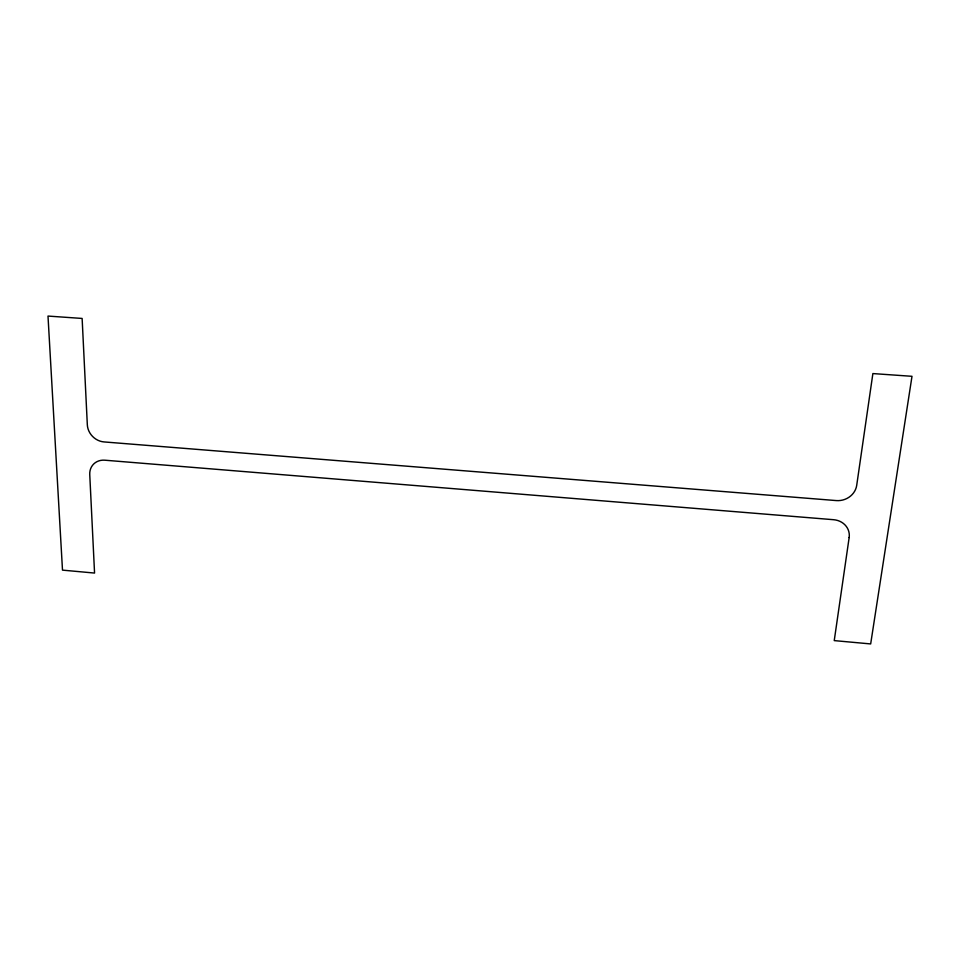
<?xml version="1.0" encoding="UTF-8"?>
<svg xmlns="http://www.w3.org/2000/svg" width="960" height="960" viewBox="0 0 960 960"><rect width="100%" height="100%" fill="white"/><g stroke="black" fill="none" stroke-linecap="round" stroke-linejoin="round"><path stroke-width="1.44" d="M849.156 537.528L834.24 640.608L870.672 643.932L912 376.308L872.88 373.572L856.704 485.364A18.288 16.668 -14.2 0 1 836.304 500.58L103.992 441.924A16.956 14.988 45.1 0 1 87.324 424.776L82.128 318.444L48 316.068L62.496 570.132L94.56 573.06L89.748 474.516A16.692 14.664 42.4 0 1 104.82 460.2L833.628 519.708A18 16.272 -10.8 0 1 849.156 537.528"/></g></svg>
